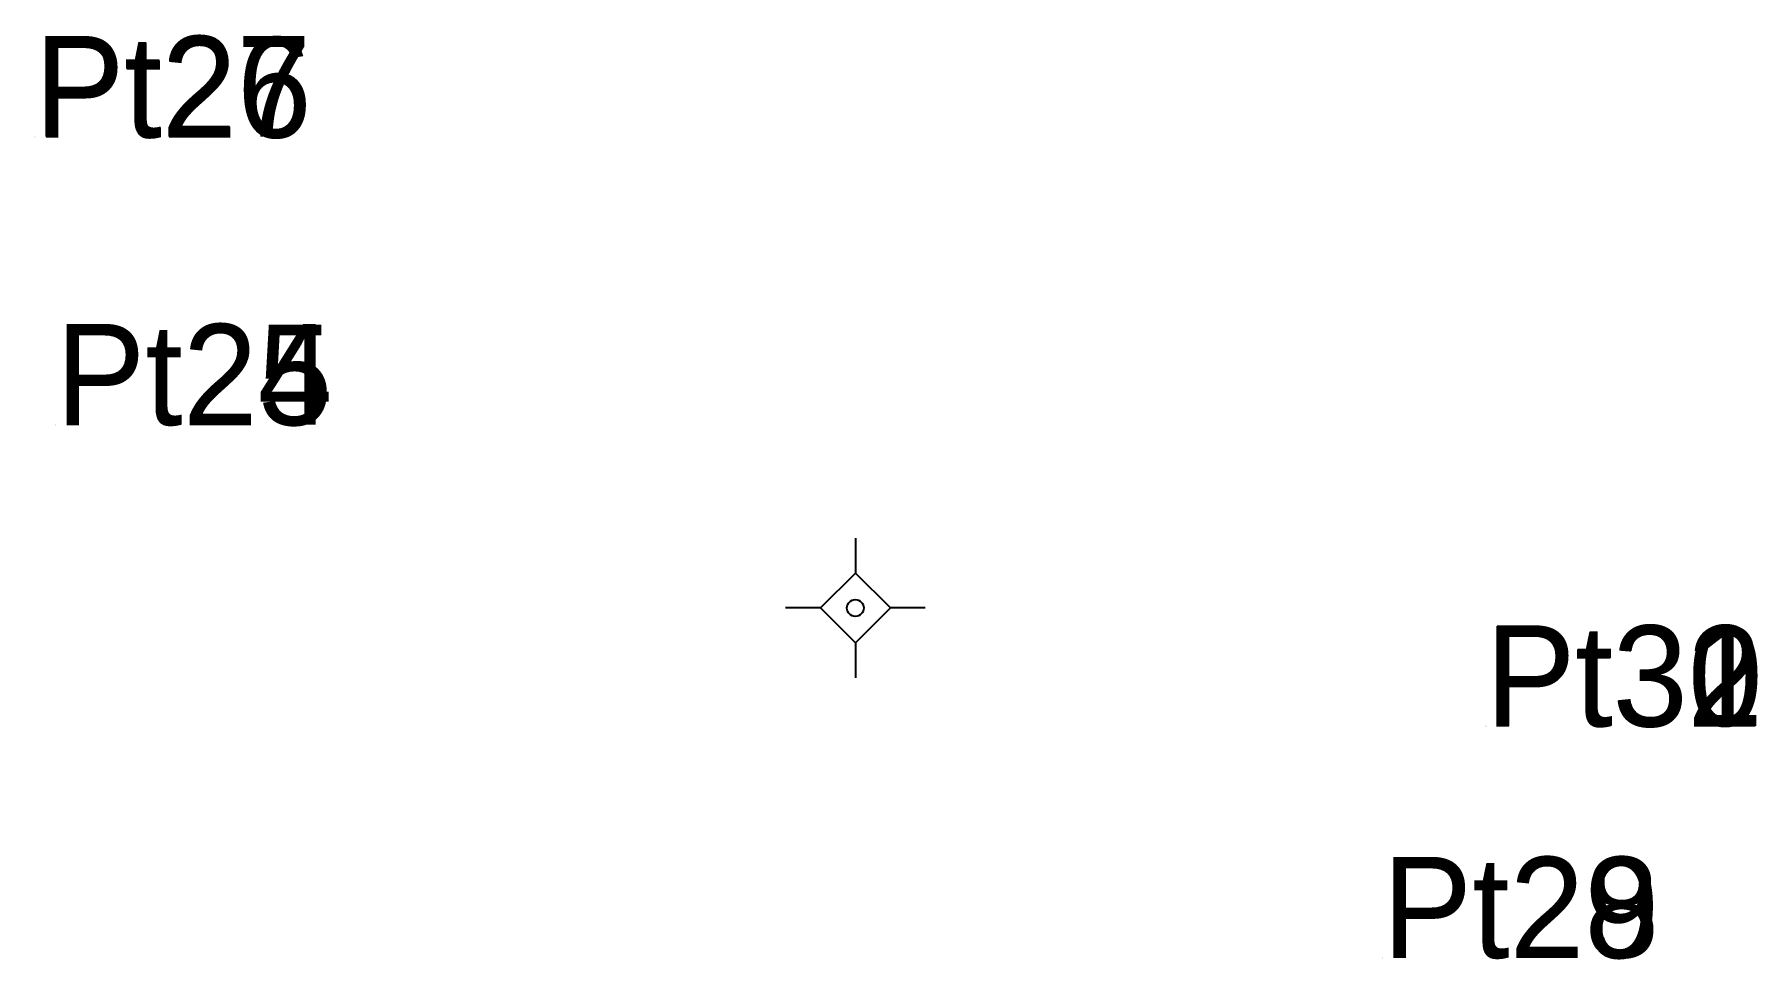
# Model space of a CAD drawing. Extents: x 552030.7 to 552061.5, y 1839417.5 to 1839434.1.
import ezdxf

# ---------------------------------------------------------------- set-up
doc = ezdxf.new("R2010")
doc.units = 0
for name, color, linetype in [('Level 11', 7, 'Continuous'), ('Level 12', 7, 'Continuous'), ('Level 7', 7, 'Continuous')]:
    doc.layers.add(name, color=color, linetype=linetype)

msp = doc.modelspace()

# ---------------------------------------------------------------- linework, layer by layer
at = {"layer": 'Level 11'}
for p, q in [((552045.369, 1839425.081), (552045.369, 1839424.456)), ((552045.369, 1839424.456), (552044.744, 1839423.831)), ((552045.994, 1839423.831), (552045.369, 1839424.456)), ((552044.744, 1839423.831), (552044.119, 1839423.831)), ((552044.744, 1839423.831), (552045.369, 1839423.206)), ((552045.369, 1839423.206), (552045.994, 1839423.831)), ((552046.619, 1839423.831), (552045.994, 1839423.831)), ((552045.369, 1839423.206), (552045.369, 1839422.581))]:
    msp.add_line(p, q, dxfattribs=at)
msp.add_circle((552045.368, 1839423.831), 0.15, dxfattribs=at)
at = {"layer": 'Level 7'}
for p, q in [((552030.693, 1839432.257), (552030.693, 1839432.257)), ((552030.705, 1839432.244), (552030.705, 1839432.244)), ((552031.07, 1839427.11), (552031.07, 1839427.11)), ((552031.073, 1839427.101), (552031.073, 1839427.101)), ((552056.634, 1839421.713), (552056.634, 1839421.713)), ((552056.643, 1839421.725), (552056.643, 1839421.725)), ((552056.644, 1839421.718), (552056.644, 1839421.718)), ((552054.791, 1839417.572), (552054.791, 1839417.572)), ((552054.793, 1839417.577), (552054.793, 1839417.577))]:
    msp.add_line(p, q, dxfattribs=at)

# ---------------------------------------------------------------- texts
at = {"layer": 'Level 12'}
for s, p in [('Pt27', (552030.69, 1839432.26)), ('Pt26', (552030.7, 1839432.24)), ('Pt24', (552031.07, 1839427.11)), ('Pt25', (552031.07, 1839427.1)), ('Pt32', (552056.63, 1839421.71)), ('Pt30', (552056.64, 1839421.72)), ('Pt31', (552056.64, 1839421.72)), ('Pt28', (552054.79, 1839417.58)), ('Pt29', (552054.79, 1839417.57))]:
    msp.add_text(s, height=1.8, dxfattribs=at).set_placement(p)

doc.saveas('drawing.dxf')
